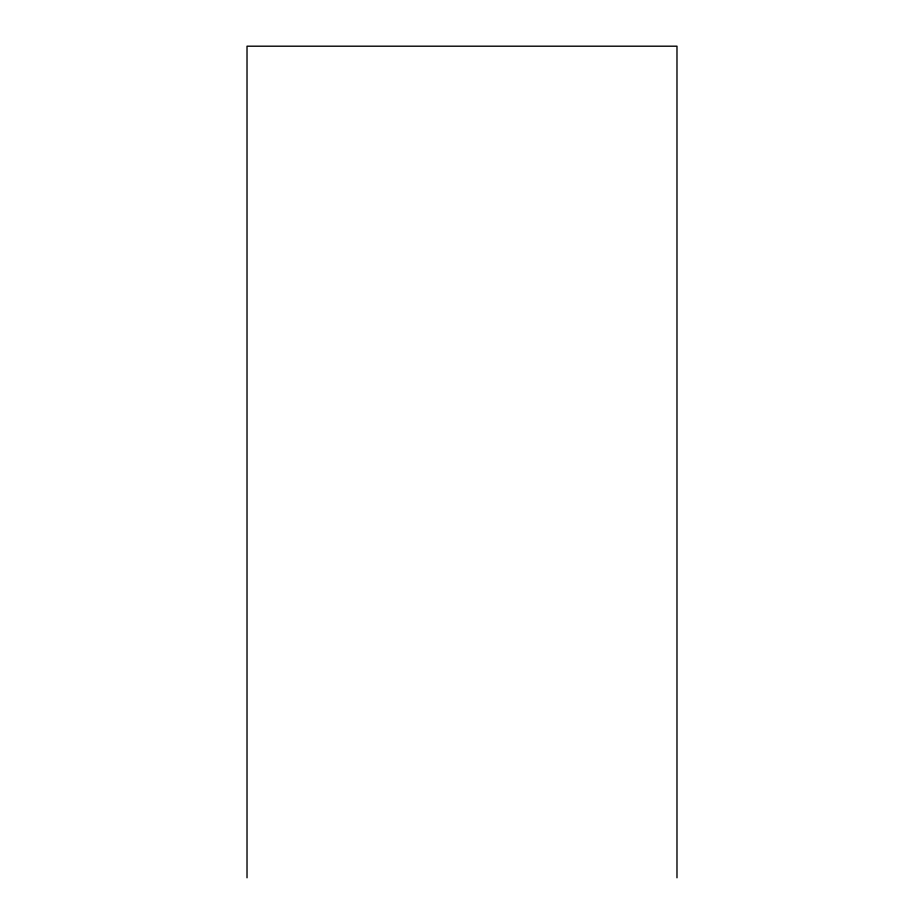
<?xml version="1.0" encoding="UTF-8"?>
<svg xmlns="http://www.w3.org/2000/svg" width="924" height="924" viewBox="0 0 924 924"><rect width="100%" height="100%" fill="white"/><g stroke="black" fill="none" stroke-linecap="round" stroke-linejoin="round"><path stroke-width="1.39" d="M676.98 877.8L676.98 46.2L247.02 46.2L247.02 877.8"/></g></svg>
